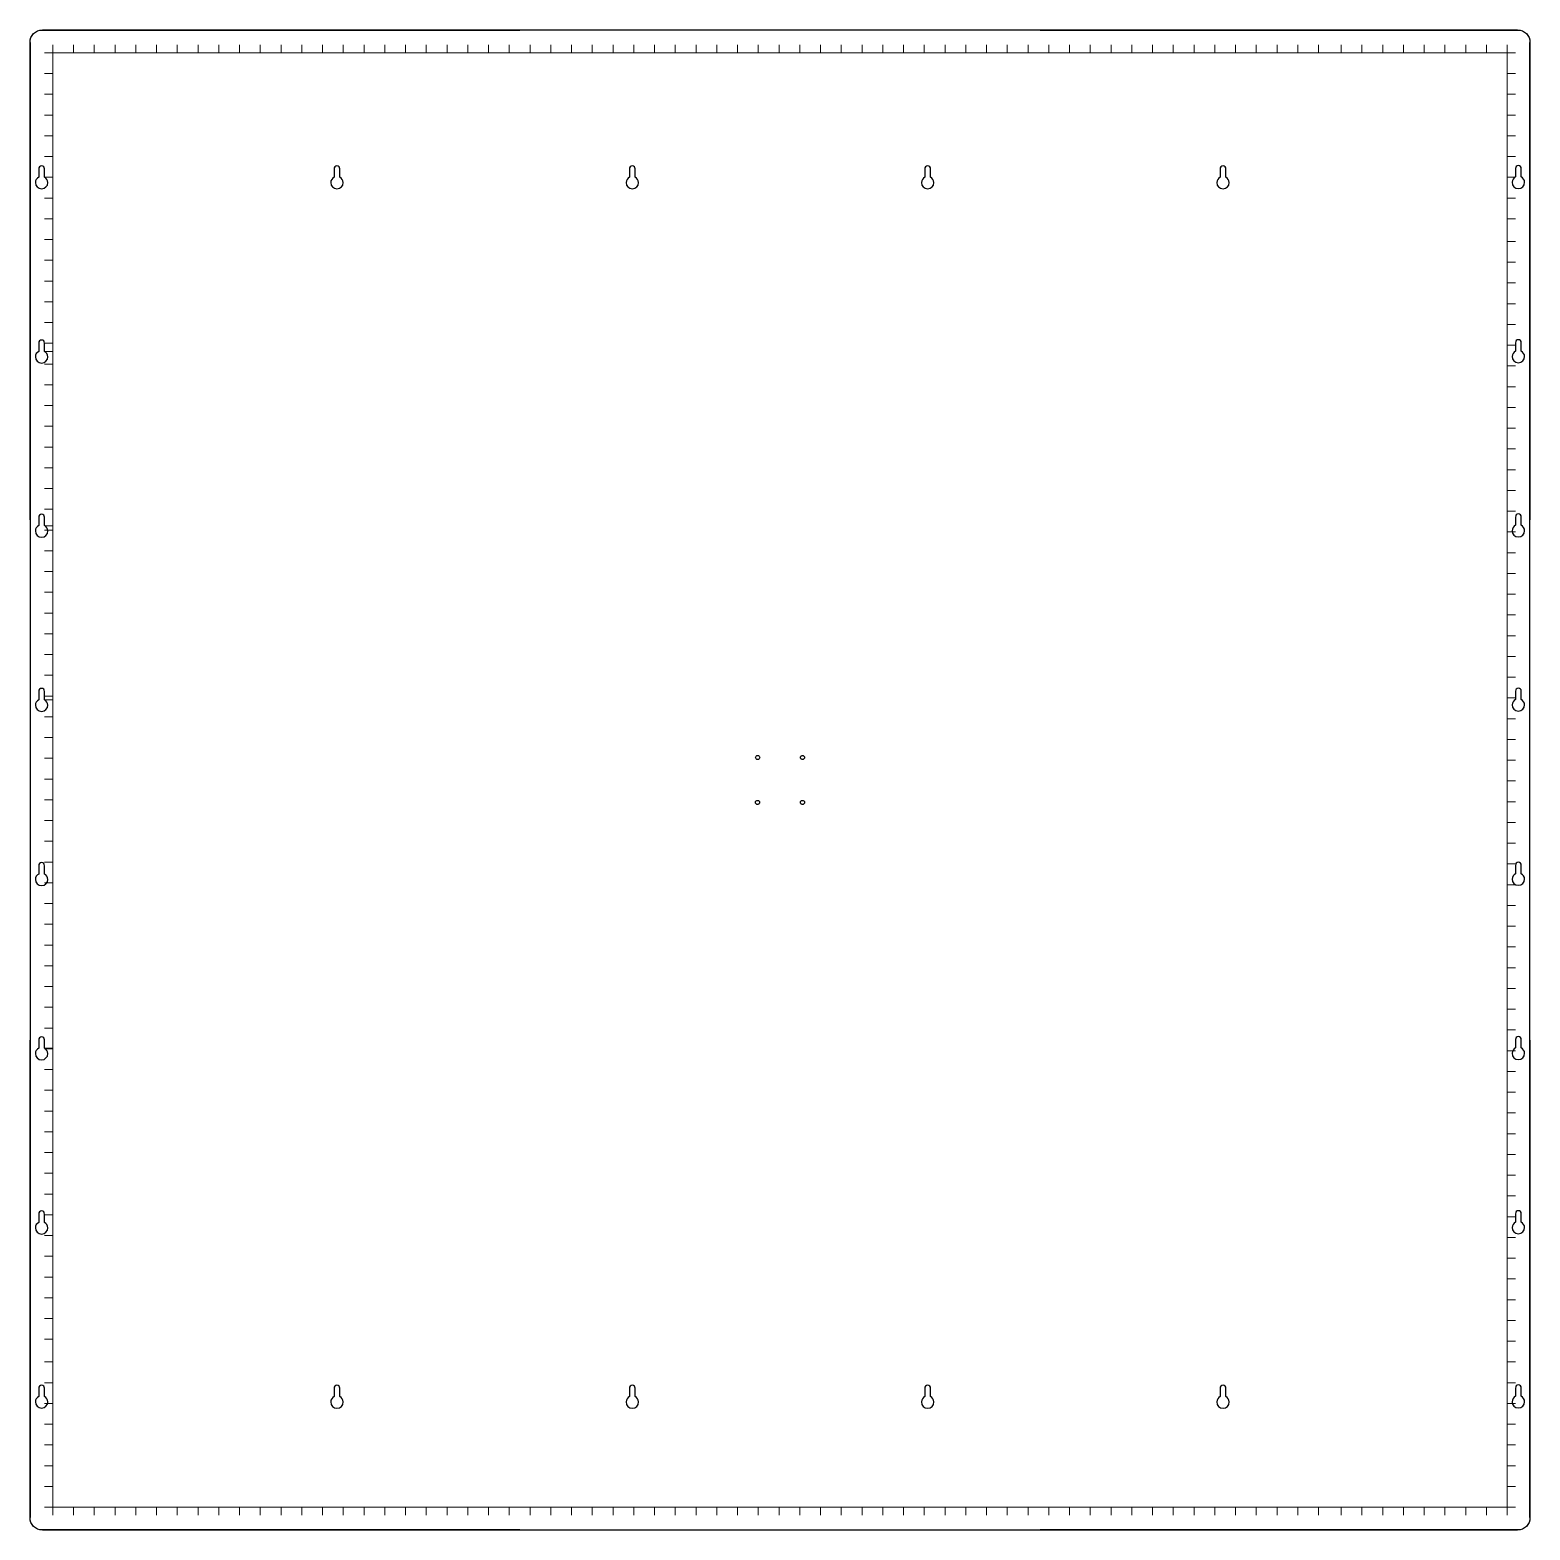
# Model space of a CAD drawing. Header units: millimetres. Extents: x -1126 to 1287, y -1638 to 198.
# Drawn here: x 564 to 1287, y -1481 to -758 of the extents above; entities that cross this region are included whole.
import ezdxf

# ---------------------------------------------------------------- set-up
doc = ezdxf.new("R2010")
doc.units = ezdxf.units.MM
doc.layers.add('Cuts', color=1, linetype='Continuous', lineweight=25, true_color=0xff0000)
doc.layers.add('text', color=5, linetype='Continuous', lineweight=0, true_color=0x0000ff)

msp = doc.modelspace()

# ---------------------------------------------------------------- linework, layer by layer
at = {"layer": 'Cuts', "color": 1, "true_color": 0xff0000}
for p, q in [((1280.9, -758), (570, -758)), ((564, -764), (564, -1474.9)), ((1286.9, -1474.9), (1286.9, -764)), ((570, -1480.9), (1280.9, -1480.9))]:
    msp.add_line(p, q, dxfattribs=at)
for points in [[(570, -758), (800, -758)], [(1050.9, -758), (1280.9, -758)], [(564, -994), (564, -764)], [(1286.9, -764), (1286.9, -994)], [(568.18, -824.94), (568.18, -828.94)], [(570.98, -828.94), (570.98, -824.94)], [(710.53, -824.94), (710.53, -828.94)], [(713.33, -828.94), (713.33, -824.94)], [(852.87, -824.94), (852.87, -828.94)], [(855.67, -828.94), (855.67, -824.94)], [(995.22, -824.94), (995.22, -828.94)], [(998.02, -828.94), (998.02, -824.94)], [(1137.56, -824.94), (1137.56, -828.94)], [(1140.36, -828.94), (1140.36, -824.94)], [(1279.91, -824.8), (1279.91, -828.8)], [(1282.71, -828.8), (1282.71, -824.8)], [(568.18, -908.9), (568.18, -912.9)], [(570.98, -912.9), (570.98, -908.9)], [(1279.91, -908.75), (1279.91, -912.75)], [(1282.71, -912.75), (1282.71, -908.75)], [(568.18, -992.85), (568.18, -996.85)], [(570.98, -996.85), (570.98, -992.85)], [(1279.91, -992.71), (1279.91, -996.71)], [(1282.71, -996.71), (1282.71, -992.71)], [(568.18, -1076.8), (568.18, -1080.8)], [(570.98, -1080.8), (570.98, -1076.8)], [(1279.91, -1076.66), (1279.91, -1080.66)], [(1282.71, -1080.66), (1282.71, -1076.66)], [(568.18, -1160.76), (568.18, -1164.76)], [(570.98, -1164.76), (570.98, -1160.76)], [(1279.91, -1160.61), (1279.91, -1164.61)], [(1282.71, -1164.61), (1282.71, -1160.61)], [(564, -1474.9), (564, -1244.9)], [(568.18, -1244.71), (568.18, -1248.71)], [(570.98, -1248.71), (570.98, -1244.71)], [(1279.91, -1244.57), (1279.91, -1248.57)], [(1282.71, -1248.57), (1282.71, -1244.57)], [(1286.9, -1244.9), (1286.9, -1474.9)], [(568.18, -1328.66), (568.18, -1332.66)], [(570.98, -1332.66), (570.98, -1328.66)], [(1279.91, -1328.52), (1279.91, -1332.52)], [(1282.71, -1332.52), (1282.71, -1328.52)], [(568.18, -1412.58), (568.18, -1416.58)], [(570.98, -1416.58), (570.98, -1412.58)], [(710.53, -1412.62), (710.53, -1416.62)], [(713.33, -1416.62), (713.33, -1412.62)], [(852.87, -1412.62), (852.87, -1416.62)], [(855.67, -1416.62), (855.67, -1412.62)], [(995.22, -1412.62), (995.22, -1416.62)], [(998.02, -1416.62), (998.02, -1412.62)], [(1137.56, -1412.62), (1137.56, -1416.62)], [(1140.36, -1416.62), (1140.36, -1412.62)], [(1279.91, -1412.48), (1279.91, -1416.48)], [(1282.71, -1416.48), (1282.71, -1412.48)], [(800, -1480.9), (570, -1480.9), (570, -1480.9)], [(1280.9, -1480.9), (1050.9, -1480.9), (1050.9, -1480.9)]]:
    msp.add_lwpolyline(points, dxfattribs=at)
for points in [[(564, -764), (564, -760.69), (566.68, -758), (570, -758)], [(1280.9, -758), (1284.22, -758), (1286.9, -760.69), (1286.9, -764)], [(569.58, -823.44), (568.76, -823.44), (568.18, -824.11), (568.18, -824.94)], [(570.98, -824.94), (570.98, -824.11), (570.41, -823.44), (569.58, -823.44)], [(711.93, -823.44), (711.1, -823.44), (710.53, -824.11), (710.53, -824.94)], [(713.33, -824.94), (713.33, -824.11), (712.76, -823.44), (711.93, -823.44)], [(854.27, -823.44), (853.45, -823.44), (852.87, -824.11), (852.87, -824.94)], [(855.67, -824.94), (855.67, -824.11), (855.1, -823.44), (854.27, -823.44)], [(996.62, -823.44), (995.79, -823.44), (995.22, -824.11), (995.22, -824.94)], [(998.02, -824.94), (998.02, -824.11), (997.45, -823.44), (996.62, -823.44)], [(1138.96, -823.44), (1138.14, -823.44), (1137.56, -824.11), (1137.56, -824.94)], [(1140.36, -824.94), (1140.36, -824.11), (1139.79, -823.44), (1138.96, -823.44)], [(1281.31, -823.3), (1280.48, -823.3), (1279.91, -823.97), (1279.91, -824.8)], [(1282.71, -824.8), (1282.71, -823.97), (1282.14, -823.3), (1281.31, -823.3)], [(568.18, -828.94), (567.29, -829.46), (566.58, -830.43), (566.58, -831.54)], [(572.59, -831.54), (572.59, -830.43), (571.88, -829.46), (570.98, -828.94)], [(710.53, -828.94), (709.63, -829.46), (708.93, -830.43), (708.93, -831.54)], [(714.93, -831.54), (714.93, -830.43), (714.22, -829.46), (713.33, -828.94)], [(852.87, -828.94), (851.98, -829.46), (851.27, -830.43), (851.27, -831.54)], [(857.27, -831.54), (857.27, -830.43), (856.57, -829.46), (855.67, -828.94)], [(995.22, -828.94), (994.32, -829.46), (993.62, -830.43), (993.62, -831.54)], [(999.62, -831.54), (999.62, -830.43), (998.91, -829.46), (998.02, -828.94)], [(1137.56, -828.94), (1136.67, -829.46), (1135.96, -830.43), (1135.96, -831.54)], [(1141.96, -831.54), (1141.96, -830.43), (1141.26, -829.46), (1140.36, -828.94)], [(1279.91, -828.8), (1279.02, -829.32), (1278.31, -830.28), (1278.31, -831.39)], [(1284.31, -831.39), (1284.31, -830.28), (1283.61, -829.32), (1282.71, -828.8)], [(566.58, -831.54), (566.58, -833.19), (567.93, -834.54), (569.58, -834.54)], [(569.58, -834.54), (571.24, -834.54), (572.59, -833.19), (572.59, -831.54)], [(708.93, -831.54), (708.93, -833.19), (710.27, -834.54), (711.93, -834.54)], [(711.93, -834.54), (713.59, -834.54), (714.93, -833.19), (714.93, -831.54)], [(851.27, -831.54), (851.27, -833.19), (852.62, -834.54), (854.27, -834.54)], [(854.27, -834.54), (855.93, -834.54), (857.27, -833.19), (857.27, -831.54)], [(993.62, -831.54), (993.62, -833.19), (994.96, -834.54), (996.62, -834.54)], [(996.62, -834.54), (998.28, -834.54), (999.62, -833.19), (999.62, -831.54)], [(1135.96, -831.54), (1135.96, -833.19), (1137.31, -834.54), (1138.96, -834.54)], [(1138.96, -834.54), (1140.62, -834.54), (1141.96, -833.19), (1141.96, -831.54)], [(1278.31, -831.39), (1278.31, -833.05), (1279.66, -834.39), (1281.31, -834.39)], [(1281.31, -834.39), (1282.97, -834.39), (1284.31, -833.05), (1284.31, -831.39)], [(569.58, -907.4), (568.76, -907.4), (568.18, -908.07), (568.18, -908.9)], [(570.98, -908.9), (570.98, -908.07), (570.41, -907.4), (569.58, -907.4)], [(1281.31, -907.25), (1280.48, -907.25), (1279.91, -907.92), (1279.91, -908.75)], [(1282.71, -908.75), (1282.71, -907.92), (1282.14, -907.25), (1281.31, -907.25)], [(568.18, -912.9), (567.29, -913.41), (566.58, -914.38), (566.58, -915.49)], [(566.58, -915.49), (566.58, -917.15), (567.93, -918.49), (569.58, -918.49)], [(569.58, -918.49), (571.24, -918.49), (572.59, -917.15), (572.59, -915.49)], [(572.59, -915.49), (572.59, -914.38), (571.88, -913.41), (570.98, -912.9)], [(1279.91, -912.75), (1279.02, -913.27), (1278.31, -914.24), (1278.31, -915.35)], [(1278.31, -915.35), (1278.31, -917), (1279.66, -918.35), (1281.31, -918.35)], [(1281.31, -918.35), (1282.97, -918.35), (1284.31, -917), (1284.31, -915.35)], [(1284.31, -915.35), (1284.31, -914.24), (1283.61, -913.27), (1282.71, -912.75)], [(568.18, -996.85), (567.29, -997.37), (566.58, -998.34), (566.58, -999.44)], [(569.58, -991.35), (568.76, -991.35), (568.18, -992.02), (568.18, -992.85)], [(570.98, -992.85), (570.98, -992.02), (570.41, -991.35), (569.58, -991.35)], [(572.59, -999.44), (572.59, -998.34), (571.88, -997.37), (570.98, -996.85)], [(1279.91, -996.71), (1279.02, -997.23), (1278.31, -998.19), (1278.31, -999.3)], [(1281.31, -991.21), (1280.48, -991.21), (1279.91, -991.88), (1279.91, -992.71)], [(1282.71, -992.71), (1282.71, -991.88), (1282.14, -991.21), (1281.31, -991.21)], [(1284.31, -999.3), (1284.31, -998.19), (1283.61, -997.23), (1282.71, -996.71)], [(566.58, -999.44), (566.58, -1001.1), (567.93, -1002.44), (569.58, -1002.44)], [(569.58, -1002.44), (571.24, -1002.44), (572.59, -1001.1), (572.59, -999.44)], [(1278.31, -999.3), (1278.31, -1000.96), (1279.66, -1002.3), (1281.31, -1002.3)], [(1281.31, -1002.3), (1282.97, -1002.3), (1284.31, -1000.96), (1284.31, -999.3)], [(569.58, -1075.3), (568.76, -1075.3), (568.18, -1075.97), (568.18, -1076.8)], [(570.98, -1076.8), (570.98, -1075.97), (570.41, -1075.3), (569.58, -1075.3)], [(1281.31, -1075.16), (1280.48, -1075.16), (1279.91, -1075.83), (1279.91, -1076.66)], [(1282.71, -1076.66), (1282.71, -1075.83), (1282.14, -1075.16), (1281.31, -1075.16)], [(568.18, -1080.8), (567.29, -1081.32), (566.58, -1082.29), (566.58, -1083.4)], [(566.58, -1083.4), (566.58, -1085.05), (567.93, -1086.4), (569.58, -1086.4)], [(569.58, -1086.4), (571.24, -1086.4), (572.59, -1085.05), (572.59, -1083.4)], [(572.59, -1083.4), (572.59, -1082.29), (571.88, -1081.32), (570.98, -1080.8)], [(1279.91, -1080.66), (1279.02, -1081.18), (1278.31, -1082.15), (1278.31, -1083.26)], [(1278.31, -1083.26), (1278.31, -1084.91), (1279.66, -1086.26), (1281.31, -1086.26)], [(1281.31, -1086.26), (1282.97, -1086.26), (1284.31, -1084.91), (1284.31, -1083.26)], [(1284.31, -1083.26), (1284.31, -1082.15), (1283.61, -1081.18), (1282.71, -1080.66)], [(913.68, -1108.6), (913.68, -1108.05), (914.13, -1107.61), (914.68, -1107.61)], [(914.68, -1109.61), (914.13, -1109.61), (913.68, -1109.16), (913.68, -1108.6)], [(914.68, -1107.61), (915.24, -1107.61), (915.68, -1108.05), (915.68, -1108.6)], [(915.68, -1108.6), (915.68, -1109.16), (915.24, -1109.61), (914.68, -1109.61)], [(935.28, -1108.6), (935.28, -1108.05), (935.73, -1107.61), (936.28, -1107.61)], [(936.28, -1109.6), (935.73, -1109.6), (935.28, -1109.16), (935.28, -1108.6)], [(936.28, -1107.61), (936.83, -1107.61), (937.28, -1108.05), (937.28, -1108.6)], [(937.28, -1108.6), (937.28, -1109.16), (936.83, -1109.6), (936.28, -1109.6)], [(913.62, -1130.26), (913.62, -1129.71), (914.07, -1129.26), (914.62, -1129.26)], [(914.62, -1131.26), (914.07, -1131.26), (913.62, -1130.81), (913.62, -1130.26)], [(914.62, -1129.26), (915.18, -1129.26), (915.62, -1129.71), (915.62, -1130.26)], [(915.62, -1130.26), (915.62, -1130.82), (915.18, -1131.26), (914.62, -1131.26)], [(935.28, -1130.26), (935.28, -1129.71), (935.73, -1129.26), (936.28, -1129.26)], [(936.28, -1131.26), (935.73, -1131.26), (935.28, -1130.81), (935.28, -1130.26)], [(936.28, -1129.26), (936.83, -1129.26), (937.28, -1129.71), (937.28, -1130.26)], [(937.28, -1130.26), (937.28, -1130.81), (936.83, -1131.26), (936.28, -1131.26)], [(569.58, -1159.26), (568.76, -1159.26), (568.18, -1159.93), (568.18, -1160.76)], [(570.98, -1160.76), (570.98, -1159.93), (570.41, -1159.26), (569.58, -1159.26)], [(1281.31, -1159.11), (1280.48, -1159.11), (1279.91, -1159.78), (1279.91, -1160.61)], [(1282.71, -1160.61), (1282.71, -1159.78), (1282.14, -1159.11), (1281.31, -1159.11)], [(568.18, -1164.76), (567.29, -1165.28), (566.58, -1166.24), (566.58, -1167.35)], [(566.58, -1167.35), (566.58, -1169.01), (567.93, -1170.35), (569.58, -1170.35)], [(569.58, -1170.35), (571.24, -1170.35), (572.59, -1169.01), (572.59, -1167.35)], [(572.59, -1167.35), (572.59, -1166.24), (571.88, -1165.28), (570.98, -1164.76)], [(1279.91, -1164.61), (1279.02, -1165.13), (1278.31, -1166.1), (1278.31, -1167.21)], [(1278.31, -1167.21), (1278.31, -1168.87), (1279.66, -1170.21), (1281.31, -1170.21)], [(1281.31, -1170.21), (1282.97, -1170.21), (1284.31, -1168.87), (1284.31, -1167.21)], [(1284.31, -1167.21), (1284.31, -1166.1), (1283.61, -1165.13), (1282.71, -1164.61)], [(569.58, -1243.21), (568.76, -1243.21), (568.18, -1243.88), (568.18, -1244.71)], [(570.98, -1244.71), (570.98, -1243.88), (570.41, -1243.21), (569.58, -1243.21)], [(1281.31, -1243.07), (1280.48, -1243.07), (1279.91, -1243.74), (1279.91, -1244.57)], [(1282.71, -1244.57), (1282.71, -1243.74), (1282.14, -1243.07), (1281.31, -1243.07)], [(568.18, -1248.71), (567.29, -1249.23), (566.58, -1250.2), (566.58, -1251.31)], [(572.59, -1251.31), (572.59, -1250.2), (571.88, -1249.23), (570.98, -1248.71)], [(1279.91, -1248.57), (1279.02, -1249.09), (1278.31, -1250.05), (1278.31, -1251.16)], [(1284.31, -1251.16), (1284.31, -1250.05), (1283.61, -1249.09), (1282.71, -1248.57)], [(566.58, -1251.31), (566.58, -1252.96), (567.93, -1254.31), (569.58, -1254.31)], [(569.58, -1254.31), (571.24, -1254.31), (572.59, -1252.96), (572.59, -1251.31)], [(1278.31, -1251.16), (1278.31, -1252.82), (1279.66, -1254.16), (1281.31, -1254.16)], [(1281.31, -1254.16), (1282.97, -1254.16), (1284.31, -1252.82), (1284.31, -1251.16)], [(569.58, -1327.16), (568.76, -1327.16), (568.18, -1327.84), (568.18, -1328.66)], [(570.98, -1328.66), (570.98, -1327.84), (570.41, -1327.16), (569.58, -1327.16)], [(1281.31, -1327.02), (1280.48, -1327.02), (1279.91, -1327.69), (1279.91, -1328.52)], [(1282.71, -1328.52), (1282.71, -1327.69), (1282.14, -1327.02), (1281.31, -1327.02)], [(568.18, -1332.66), (567.29, -1333.18), (566.58, -1334.15), (566.58, -1335.26)], [(566.58, -1335.26), (566.58, -1336.92), (567.93, -1338.26), (569.58, -1338.26)], [(569.58, -1338.26), (571.24, -1338.26), (572.59, -1336.92), (572.59, -1335.26)], [(572.59, -1335.26), (572.59, -1334.15), (571.88, -1333.18), (570.98, -1332.66)], [(1279.91, -1332.52), (1279.02, -1333.04), (1278.31, -1334.01), (1278.31, -1335.12)], [(1278.31, -1335.12), (1278.31, -1336.77), (1279.66, -1338.12), (1281.31, -1338.12)], [(1281.31, -1338.12), (1282.97, -1338.12), (1284.31, -1336.77), (1284.31, -1335.12)], [(1284.31, -1335.12), (1284.31, -1334.01), (1283.61, -1333.04), (1282.71, -1332.52)], [(568.18, -1416.58), (567.29, -1417.1), (566.58, -1418.06), (566.58, -1419.17)], [(569.58, -1411.08), (568.76, -1411.08), (568.18, -1411.75), (568.18, -1412.58)], [(570.98, -1412.58), (570.98, -1411.75), (570.41, -1411.08), (569.58, -1411.08)], [(572.59, -1419.17), (572.59, -1418.06), (571.88, -1417.1), (570.98, -1416.58)], [(710.53, -1416.62), (709.63, -1417.14), (708.93, -1418.1), (708.93, -1419.21)], [(711.93, -1411.12), (711.1, -1411.12), (710.53, -1411.79), (710.53, -1412.62)], [(713.33, -1412.62), (713.33, -1411.79), (712.76, -1411.12), (711.93, -1411.12)], [(714.93, -1419.21), (714.93, -1418.1), (714.22, -1417.14), (713.33, -1416.62)], [(852.87, -1416.62), (851.98, -1417.14), (851.27, -1418.1), (851.27, -1419.21)], [(854.27, -1411.12), (853.45, -1411.12), (852.87, -1411.79), (852.87, -1412.62)], [(855.67, -1412.62), (855.67, -1411.79), (855.1, -1411.12), (854.27, -1411.12)], [(857.27, -1419.21), (857.27, -1418.1), (856.57, -1417.14), (855.67, -1416.62)], [(995.22, -1416.62), (994.32, -1417.14), (993.62, -1418.1), (993.62, -1419.21)], [(996.62, -1411.12), (995.79, -1411.12), (995.22, -1411.79), (995.22, -1412.62)], [(998.02, -1412.62), (998.02, -1411.79), (997.45, -1411.12), (996.62, -1411.12)], [(999.62, -1419.21), (999.62, -1418.1), (998.91, -1417.14), (998.02, -1416.62)], [(1137.56, -1416.62), (1136.67, -1417.14), (1135.96, -1418.1), (1135.96, -1419.21)], [(1138.96, -1411.12), (1138.14, -1411.12), (1137.56, -1411.79), (1137.56, -1412.62)], [(1140.36, -1412.62), (1140.36, -1411.79), (1139.79, -1411.12), (1138.96, -1411.12)], [(1141.96, -1419.21), (1141.96, -1418.1), (1141.26, -1417.14), (1140.36, -1416.62)], [(1279.91, -1416.48), (1279.02, -1417), (1278.31, -1417.96), (1278.31, -1419.07)], [(1281.31, -1410.98), (1280.48, -1410.98), (1279.91, -1411.65), (1279.91, -1412.48)], [(1282.71, -1412.48), (1282.71, -1411.65), (1282.14, -1410.98), (1281.31, -1410.98)], [(1284.31, -1419.07), (1284.31, -1417.96), (1283.61, -1417), (1282.71, -1416.48)], [(566.58, -1419.17), (566.58, -1420.83), (567.93, -1422.17), (569.58, -1422.17)], [(569.58, -1422.17), (571.24, -1422.17), (572.59, -1420.83), (572.59, -1419.17)], [(708.93, -1419.21), (708.93, -1420.87), (710.27, -1422.21), (711.93, -1422.21)], [(711.93, -1422.21), (713.59, -1422.21), (714.93, -1420.87), (714.93, -1419.21)], [(851.27, -1419.21), (851.27, -1420.87), (852.62, -1422.21), (854.27, -1422.21)], [(854.27, -1422.21), (855.93, -1422.21), (857.27, -1420.87), (857.27, -1419.21)], [(993.62, -1419.21), (993.62, -1420.87), (994.96, -1422.21), (996.62, -1422.21)], [(996.62, -1422.21), (998.28, -1422.21), (999.62, -1420.87), (999.62, -1419.21)], [(1135.96, -1419.21), (1135.96, -1420.87), (1137.31, -1422.21), (1138.96, -1422.21)], [(1138.96, -1422.21), (1140.62, -1422.21), (1141.96, -1420.87), (1141.96, -1419.21)], [(1278.31, -1419.07), (1278.31, -1420.73), (1279.66, -1422.07), (1281.31, -1422.07)], [(1281.31, -1422.07), (1282.97, -1422.07), (1284.31, -1420.73), (1284.31, -1419.07)], [(570, -1480.9), (566.68, -1480.9), (564, -1478.22), (564, -1474.9)], [(1286.9, -1474.9), (1286.9, -1478.22), (1284.22, -1480.9), (1280.9, -1480.9)]]:
    msp.add_open_spline(points, degree=3, dxfattribs=at)
at = {"layer": 'text', "color": 5, "true_color": 0x0000ff}
for points in [[(575, -992.85), (575, -765.15)], [(585, -769), (585, -765.15)], [(595, -765.15), (595, -769)], [(605, -769), (605, -765.15)], [(615, -765.15), (615, -769)], [(625, -769), (625, -765.15)], [(635, -765.15), (635, -769)], [(645, -769), (645, -765.15)], [(655, -765.15), (655, -769)], [(665, -769), (665, -765.15)], [(675, -765.15), (675, -769)], [(685, -769), (685, -765.15)], [(695, -765.15), (695, -769)], [(705, -769), (705, -765.15)], [(715, -765.15), (715, -769)], [(725, -769), (725, -765.15)], [(735, -765.15), (735, -769)], [(745, -769), (745, -765.15)], [(755, -765.15), (755, -769)], [(765, -769), (765, -765.15)], [(775, -765.15), (775, -769)], [(785, -769), (785, -765.15)], [(785, -769), (785, -765.15)], [(795, -765.15), (795, -769)], [(805, -769), (805, -765.15)], [(815, -765.15), (815, -769)], [(825, -769), (825, -765.15)], [(835, -765.15), (835, -769)], [(845, -769), (845, -765.15)], [(855, -765.15), (855, -769)], [(865, -769), (865, -765.15)], [(875, -765.15), (875, -769)], [(885, -769), (885, -765.15)], [(895, -765.15), (895, -769)], [(905, -769), (905, -765.15)], [(915, -765.15), (915, -769)], [(925, -769), (925, -765.15)], [(935, -765.15), (935, -769)], [(945, -769), (945, -765.15)], [(955, -765.15), (955, -769)], [(965, -769), (965, -765.15)], [(975, -765.15), (975, -769)], [(985, -769), (985, -765.15)], [(995, -765.15), (995, -769)], [(1005, -769), (1005, -765.15)], [(1015.01, -765.15), (1015.01, -769)], [(1025.01, -769), (1025.01, -765.15)], [(1035.01, -765.15), (1035.01, -769)], [(1045.01, -769), (1045.01, -765.15)], [(1055.01, -765.15), (1055.01, -769)], [(1065.01, -769), (1065.01, -765.15)], [(1075.01, -765.15), (1075.01, -769)], [(1085.01, -769), (1085.01, -765.15)], [(1095.01, -765.15), (1095.01, -769)], [(1105.01, -769), (1105.01, -765.15)], [(1115.01, -765.15), (1115.01, -769)], [(1125.01, -769), (1125.01, -765.15)], [(1135.01, -765.15), (1135.01, -769)], [(1145.01, -769), (1145.01, -765.15)], [(1155.01, -765.15), (1155.01, -769)], [(1165.01, -769), (1165.01, -765.15)], [(1175.01, -765.15), (1175.01, -769)], [(1185.01, -769), (1185.01, -765.15)], [(1195.9, -765.15), (1195.9, -769)], [(1205.9, -769), (1205.9, -765.15)], [(1215.9, -765.15), (1215.9, -769)], [(1225.9, -769), (1225.9, -765.15)], [(1235.9, -765.15), (1235.9, -769)], [(1245.9, -769), (1245.9, -765.15)], [(1255.9, -765.15), (1255.9, -769)], [(1265.9, -769), (1265.9, -765.15)], [(1275.9, -992.85), (1275.9, -765.15)], [(799.06, -769), (570.94, -769)], [(999.06, -769), (770.94, -769)], [(1199.07, -769), (970.95, -769)], [(1279.96, -769), (1051.84, -769)], [(570.94, -779), (575, -779)], [(1279.96, -779), (1275.9, -779)], [(570.94, -789), (575, -789)], [(1279.96, -789), (1275.9, -789)], [(570.94, -799), (575, -799)], [(1279.96, -799), (1275.9, -799)], [(570.94, -809), (575, -809)], [(1279.96, -809), (1275.9, -809)], [(570.94, -819), (575, -819)], [(1279.96, -819), (1275.9, -819)], [(570.94, -829), (575, -829)], [(1279.96, -829), (1275.9, -829)], [(570.94, -839), (575, -839)], [(1279.96, -839), (1275.9, -839)], [(570.94, -849), (575, -849)], [(1275.9, -1073.75), (1275.9, -846.05)], [(1279.96, -849), (1275.9, -849)], [(570.94, -859), (575, -859)], [(1279.96, -859.9), (1275.9, -859.9)], [(570.94, -869), (575, -869)], [(1279.96, -869.9), (1275.9, -869.9)], [(570.94, -879), (575, -879)], [(1279.96, -879.9), (1275.9, -879.9)], [(570.94, -889), (575, -889)], [(1279.96, -889.9), (1275.9, -889.9)], [(570.94, -899), (575, -899)], [(1279.96, -899.9), (1275.9, -899.9)], [(570.94, -909), (575, -909)], [(1279.96, -909.9), (1275.9, -909.9)], [(570.94, -912.95), (575, -912.95)], [(570.94, -919), (575, -919)], [(1279.96, -919.9), (1275.9, -919.9)], [(570.94, -929), (575, -929)], [(1279.96, -929.9), (1275.9, -929.9)], [(570.94, -939), (575, -939)], [(1279.96, -939.9), (1275.9, -939.9)], [(570.94, -949), (575, -949)], [(1279.96, -949.9), (1275.9, -949.9)], [(570.94, -959), (575, -959)], [(1279.96, -959.9), (1275.9, -959.9)], [(575, -1192.85), (575, -965.15)], [(570.94, -969), (575, -969)], [(1279.96, -969.9), (1275.9, -969.9)], [(570.94, -979), (575, -979)], [(1279.96, -979.9), (1275.9, -979.9)], [(570.94, -989), (575, -989)], [(1279.96, -989.9), (1275.9, -989.9)], [(570.94, -996.91), (575, -996.91)], [(570.94, -999), (575, -999)], [(1279.96, -999.9), (1275.9, -999.9)], [(570.94, -1009), (575, -1009)], [(1279.96, -1009.9), (1275.9, -1009.9)], [(570.94, -1019), (575, -1019)], [(1279.96, -1019.9), (1275.9, -1019.9)], [(570.94, -1029), (575, -1029)], [(1279.96, -1029.9), (1275.9, -1029.9)], [(570.94, -1039), (575, -1039)], [(1279.96, -1039.9), (1275.9, -1039.9)], [(1275.9, -1273.75), (1275.9, -1046.05)], [(570.94, -1049), (575, -1049)], [(1279.96, -1049.9), (1275.9, -1049.9)], [(570.94, -1059), (575, -1059)], [(1279.96, -1059.9), (1275.9, -1059.9)], [(570.94, -1069), (575, -1069)], [(1279.96, -1069.9), (1275.9, -1069.9)], [(570.94, -1079), (575, -1079)], [(570.94, -1080.86), (575, -1080.86)], [(1279.96, -1079.9), (1275.9, -1079.9)], [(570.94, -1089), (575, -1089)], [(1279.96, -1089.9), (1275.9, -1089.9)], [(570.94, -1099), (575, -1099)], [(1279.96, -1099.9), (1275.9, -1099.9)], [(570.94, -1109), (575, -1109)], [(1279.96, -1109.9), (1275.9, -1109.9)], [(570.94, -1119), (575, -1119)], [(1279.96, -1119.9), (1275.9, -1119.9)], [(570.94, -1129), (575, -1129)], [(1279.96, -1129.9), (1275.9, -1129.9)], [(570.94, -1139), (575, -1139)], [(1279.96, -1139.9), (1275.9, -1139.9)], [(570.94, -1149), (575, -1149)], [(1279.96, -1149.9), (1275.9, -1149.9)], [(570.94, -1159), (575, -1159)], [(1279.96, -1159.9), (1275.9, -1159.9)], [(570.94, -1169), (575, -1169)], [(1279.96, -1169.9), (1275.9, -1169.9)], [(575, -1402.85), (575, -1175.15)], [(570.94, -1179), (575, -1179)], [(1279.96, -1179.9), (1275.9, -1179.9)], [(570.94, -1189), (575, -1189)], [(1279.96, -1189.9), (1275.9, -1189.9)], [(570.94, -1199), (575, -1199)], [(1279.96, -1199.9), (1275.9, -1199.9)], [(570.94, -1209), (575, -1209)], [(1279.96, -1209.9), (1275.9, -1209.9)], [(570.94, -1219), (575, -1219)], [(1279.96, -1219.9), (1275.9, -1219.9)], [(570.94, -1229), (575, -1229)], [(1279.96, -1229.9), (1275.9, -1229.9)], [(570.94, -1239), (575, -1239)], [(1279.96, -1239.9), (1275.9, -1239.9)], [(570.94, -1248.77), (575, -1248.77)], [(570.94, -1249), (575, -1249)], [(575, -1473.76), (575, -1246.05)], [(1275.9, -1473.76), (1275.9, -1246.05)], [(1279.96, -1249.9), (1275.9, -1249.9)], [(570.94, -1259), (575, -1259)], [(1279.96, -1259.9), (1275.9, -1259.9)], [(570.94, -1269), (575, -1269)], [(1279.96, -1269.9), (1275.9, -1269.9)], [(570.94, -1279), (575, -1279)], [(1279.96, -1279.9), (1275.9, -1279.9)], [(570.94, -1289), (575, -1289)], [(1279.96, -1289.9), (1275.9, -1289.9)], [(570.94, -1299), (575, -1299)], [(1279.96, -1299.9), (1275.9, -1299.9)], [(570.94, -1309), (575, -1309)], [(1279.96, -1309.9), (1275.9, -1309.9)], [(570.94, -1319), (575, -1319)], [(1279.96, -1319.9), (1275.9, -1319.9)], [(570.94, -1329), (575, -1329)], [(1279.96, -1329.9), (1275.9, -1329.9)], [(570.94, -1339), (575, -1339)], [(1279.96, -1339.9), (1275.9, -1339.9)], [(570.94, -1349), (575, -1349)], [(1279.96, -1349.9), (1275.9, -1349.9)], [(570.94, -1359), (575, -1359)], [(1279.96, -1359.9), (1275.9, -1359.9)], [(570.94, -1369), (575, -1369)], [(1279.96, -1369.9), (1275.9, -1369.9)], [(570.94, -1379), (575, -1379)], [(1279.96, -1379.9), (1275.9, -1379.9)], [(570.94, -1389), (575, -1389)], [(1279.96, -1389.9), (1275.9, -1389.9)], [(570.94, -1399.9), (575, -1399.9)], [(1279.96, -1399.9), (1275.9, -1399.9)], [(570.94, -1409.9), (575, -1409.9)], [(1279.96, -1409.9), (1275.9, -1409.9)], [(570.94, -1419.9), (575, -1419.9)], [(1279.96, -1419.9), (1275.9, -1419.9)], [(570.94, -1429.9), (575, -1429.9)], [(1279.96, -1429.9), (1275.9, -1429.9)], [(570.94, -1439.9), (575, -1439.9)], [(1279.96, -1439.9), (1275.9, -1439.9)], [(570.94, -1449.9), (575, -1449.9)], [(1279.96, -1449.9), (1275.9, -1449.9)], [(570.94, -1459.9), (575, -1459.9)], [(1279.96, -1459.9), (1275.9, -1459.9)], [(570.94, -1469.9), (799.06, -1469.9)], [(585, -1469.9), (585, -1473.76)], [(595, -1473.76), (595, -1469.9)], [(605, -1469.9), (605, -1473.76)], [(615, -1473.76), (615, -1469.9)], [(625, -1469.9), (625, -1473.76)], [(635, -1473.76), (635, -1469.9)], [(645, -1469.9), (645, -1473.76)], [(655, -1473.76), (655, -1469.9)], [(665, -1469.9), (665, -1473.76)], [(675, -1473.76), (675, -1469.9)], [(685, -1469.9), (685, -1473.76)], [(695, -1473.76), (695, -1469.9)], [(705, -1469.9), (705, -1473.76)], [(715, -1473.76), (715, -1469.9)], [(725, -1469.9), (725, -1473.76)], [(735, -1473.76), (735, -1469.9)], [(745, -1469.9), (745, -1473.76)], [(755, -1473.76), (755, -1469.9)], [(765, -1469.9), (765, -1473.76)], [(770.94, -1469.9), (999.06, -1469.9)], [(775, -1473.76), (775, -1469.9)], [(785, -1469.9), (785, -1473.76)], [(785, -1469.9), (785, -1473.76)], [(795, -1473.76), (795, -1469.9)], [(805, -1469.9), (805, -1473.76)], [(815, -1473.76), (815, -1469.9)], [(825, -1469.9), (825, -1473.76)], [(835, -1473.76), (835, -1469.9)], [(845, -1469.9), (845, -1473.76)], [(855, -1473.76), (855, -1469.9)], [(865, -1469.9), (865, -1473.76)], [(875, -1473.76), (875, -1469.9)], [(885, -1469.9), (885, -1473.76)], [(895, -1473.76), (895, -1469.9)], [(905, -1469.9), (905, -1473.76)], [(915, -1473.76), (915, -1469.9)], [(925, -1469.9), (925, -1473.76)], [(935, -1473.76), (935, -1469.9)], [(945, -1469.9), (945, -1473.76)], [(955, -1473.76), (955, -1469.9)], [(965, -1469.9), (965, -1473.76)], [(970.95, -1469.9), (1199.07, -1469.9)], [(975, -1473.76), (975, -1469.9)], [(985, -1469.9), (985, -1473.76)], [(995, -1473.76), (995, -1469.9)], [(1005, -1469.9), (1005, -1473.76)], [(1015.01, -1473.76), (1015.01, -1469.9)], [(1025.01, -1469.9), (1025.01, -1473.76)], [(1035.01, -1473.76), (1035.01, -1469.9)], [(1045.01, -1469.9), (1045.01, -1473.76)], [(1051.84, -1469.9), (1279.96, -1469.9)], [(1055.01, -1473.76), (1055.01, -1469.9)], [(1065.01, -1469.9), (1065.01, -1473.76)], [(1075.01, -1473.76), (1075.01, -1469.9)], [(1085.01, -1469.9), (1085.01, -1473.76)], [(1095.01, -1473.76), (1095.01, -1469.9)], [(1105.01, -1469.9), (1105.01, -1473.76)], [(1115.01, -1473.76), (1115.01, -1469.9)], [(1125.01, -1469.9), (1125.01, -1473.76)], [(1135.01, -1473.76), (1135.01, -1469.9)], [(1145.01, -1469.9), (1145.01, -1473.76)], [(1155.01, -1473.76), (1155.01, -1469.9)], [(1165.01, -1469.9), (1165.01, -1473.76)], [(1175.01, -1473.76), (1175.01, -1469.9)], [(1185.01, -1469.9), (1185.01, -1473.76)], [(1195.9, -1473.76), (1195.9, -1469.9)], [(1205.9, -1469.9), (1205.9, -1473.76)], [(1215.9, -1473.76), (1215.9, -1469.9)], [(1225.9, -1469.9), (1225.9, -1473.76)], [(1235.9, -1473.76), (1235.9, -1469.9)], [(1245.9, -1469.9), (1245.9, -1473.76)], [(1255.9, -1473.76), (1255.9, -1469.9)], [(1265.9, -1469.9), (1265.9, -1473.76)]]:
    msp.add_lwpolyline(points, dxfattribs=at)

doc.saveas('drawing.dxf')
